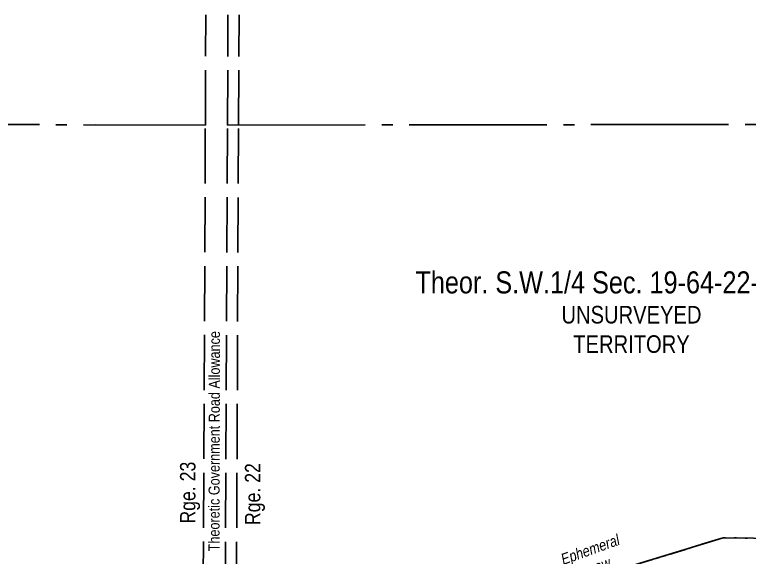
# Model space of a CAD drawing. Extents: x 454172 to 490274, y 6043290 to 6049925.
# Drawn here: x 478551 to 479218, y 6044642 to 6045135 of the extents above; entities that cross this region are included whole.
import ezdxf
from ezdxf.enums import TextEntityAlignment as Align

# ---------------------------------------------------------------- set-up
doc = ezdxf.new("R2010")
doc.units = 0
doc.header["$LTSCALE"] = 5
for name, pattern in [('foc-QUARTERLINE', [33, 25, -3, 2, -3]), ('foc-TOPO-ephemeral', [6.25, 3.125, -0.625, 0.625, -0.625, 0.625, -0.625]), ('foc-UNSURVEYED', [12.5, 10, -2.5]), ('foc-WHEELTRACKS', [2, 0.4, -1.6])]:
    doc.linetypes.add(name, pattern=pattern)
for name, color, linetype in [('C-SYMBOL', 7, 'Continuous'), ('D-TXT', 6, 'Continuous'), ('L-QSEC', 8, 'foc-QUARTERLINE'), ('L-ROAD-T', 7, 'Continuous'), ('L-UNS-T', 3, 'Continuous'), ('L-USEC', 7, 'foc-UNSURVEYED'), ('T-DRAW', 143, 'foc-TOPO-ephemeral'), ('T-WATER-P3', 160, 'foc-WHEELTRACKS'), ('T-WATER-T', 170, 'Continuous')]:
    doc.layers.add(name, color=color, linetype=linetype)
doc.styles.add('175L', font='ARIALN.TTF', dxfattribs={"height": 20})
doc.styles.add('80L', font='ARIALN.TTF', dxfattribs={"height": 10})
doc.styles.add('foc-LtypeFont', font='ARIALN.TTF', dxfattribs={"height": 7.35})
doc.linetypes.add('foc-TOPO-flowdirection-NOLINE', pattern='A,0,[">",foc-LtypeFont,S=0.3,R=0,X=0,Y=-0.945],-20,[">",foc-LtypeFont,S=0.3,R=0,X=0,Y=-0.945],0', length=20)

msp = doc.modelspace()

# ---------------------------------------------------------------- linework, layer by layer
at = {"layer": 'L-QSEC'}
for p, q in [((477953.546, 6045036.71), (478724.228, 6045034.46)), ((478624.228, 6045034.755), (478724.228, 6045034.46)), ((478744.345, 6045034.486), (480381.253, 6045036.525))]:
    msp.add_line(p, q, dxfattribs=at)
at = {"layer": 'L-USEC'}
for p, q in [((478724.228, 6045034.46), (478724.687, 6045134.669)), ((478744.348, 6045034.368), (478744.806, 6045134.555)), ((478754.388, 6045034.322), (478754.846, 6045134.498)), ((478720.553, 6044231.55), (478724.228, 6045034.46)), ((478740.673, 6044231.458), (478744.348, 6045034.368)), ((478750.713, 6044231.412), (478754.388, 6045034.322))]:
    msp.add_line(p, q, dxfattribs=at)
at = {"layer": 'T-DRAW', "flags": 128}
msp.add_lwpolyline([(479001.228, 6044523.793), (478998.035, 6044564.799), (479006.613, 6044592.44), (479030.127, 6044605.433), (479109.07, 6044633.808), (479109.07, 6044633.808), (479194.403, 6044659.963)], dxfattribs=at)
at = {"layer": 'T-WATER-P3', "linetype": 'foc-TOPO-flowdirection-NOLINE', "flags": 128}
msp.add_lwpolyline([(479001.228, 6044523.793), (478998.035, 6044564.799), (479006.613, 6044592.44), (479030.127, 6044605.433), (479109.07, 6044633.808), (479194.403, 6044659.963), (479249.482, 6044659.216), (479278.252, 6044671.668), (479295.327, 6044675.036), (479333.56, 6044676.511), (479379.712, 6044692.383), (479392.309, 6044699.222), (479416.863, 6044716.278), (479460.002, 6044734.325), (479498.528, 6044755.306), (479508.391, 6044765.814), (479524.139, 6044790.252), (479576.559, 6044822.237), (479586.498, 6044832.47), (479593.925, 6044846.192), (479624.113, 6044921.91), (479637.166, 6044949.721), (479646.989, 6044961.755), (479660.1, 6044969.037), (479695.24, 6044974.932), (479718.112, 6044993.408), (479728.894, 6045004.66), (479736.742, 6045018.741), (479757.597, 6045105.111), (479772.272, 6045133.228)], dxfattribs=at)
at = {"layer": 'T-WATER-P3', "flags": 128}
msp.add_lwpolyline([(479194.403, 6044659.963), (479249.482, 6044659.216), (479278.252, 6044671.668), (479295.327, 6044675.036), (479333.56, 6044676.511), (479379.712, 6044692.383), (479392.309, 6044699.222), (479416.863, 6044716.278), (479460.002, 6044734.325), (479498.528, 6044755.306), (479508.391, 6044765.814), (479524.139, 6044790.252), (479576.559, 6044822.237), (479586.498, 6044832.47), (479593.925, 6044846.192), (479624.113, 6044921.91), (479637.166, 6044949.721), (479646.989, 6044961.755), (479660.1, 6044969.037), (479695.24, 6044974.932), (479718.112, 6044993.408), (479728.894, 6045004.66), (479736.742, 6045018.741), (479757.597, 6045105.111), (479772.272, 6045133.228)], dxfattribs=at)

# ---------------------------------------------------------------- texts
at = {"layer": 'C-SYMBOL', "color": 3, "style": '175L'}
msp.add_text('Theor. S.W.1/4 Sec. 19-64-22-W.5M.', height=19.98958, dxfattribs=at).set_placement((479104.011, 6044875.758), align=Align.BOTTOM_CENTER)
at = {"layer": 'D-TXT', "char_height": 13.9927, "attachment_point": 1, "rotation": 90, "style": '80L'}
for s, width, insert in [('Rge. 23', 73.75526, (478701.245, 6044672.893)), ('Rge. 22', 63.86109, (478760.187, 6044671.561))]:
    msp.add_mtext_dynamic_manual_height_columns(s, width=width, gutter_width=47.5, heights=[0], dxfattribs=dict(at, insert=insert))
at = {"layer": 'L-ROAD-T', "style": '80L'}
msp.add_text('Theoretic Government Road Allowance', height=9.99479, rotation=89.880962, dxfattribs=at).set_placement((478732.296, 6044747.644), align=Align.MIDDLE_CENTER)
at = {"layer": 'L-UNS-T', "insert": (479111.177, 6044848.994), "char_height": 15.99166, "attachment_point": 5, "style": '80L'}
msp.add_mtext_dynamic_manual_height_columns('UNSURVEYED TERRITORY', width=126.41375, gutter_width=47.5, heights=[0], dxfattribs=at)
at = {"layer": 'T-WATER-T', "insert": (479055.832, 6044648.272), "char_height": 9.99475, "attachment_point": 1, "rotation": 19.770182, "style": '80L'}
msp.add_mtext_dynamic_manual_height_columns('\\pi-10.478;{\\fArial Narrow|b0|i1|c0|p34;Ephemeral \\P\\pi3.7815;Draw}', width=34.34296, gutter_width=50, heights=[0], dxfattribs=at)

doc.saveas('drawing.dxf')
